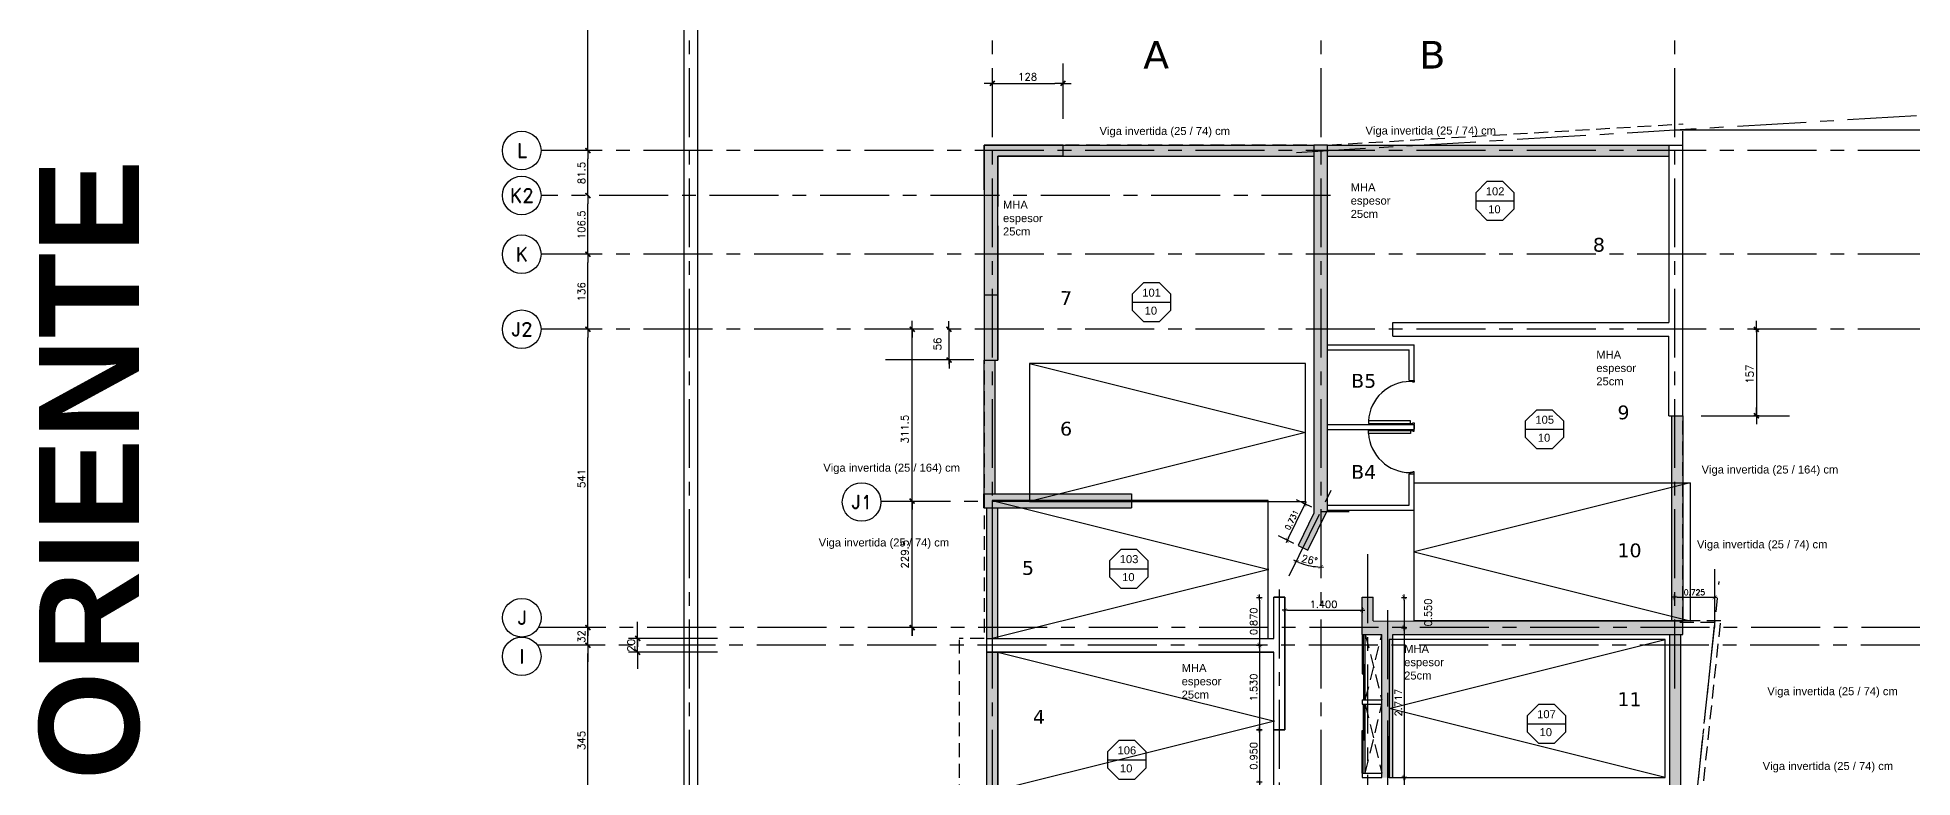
# Model space of a CAD drawing. Header units: millimetres. Extents: x 0 to 223, y -18 to 76.
# Drawn here: x 60.91 to 94.88, y 26.18 to 39.6 of the extents above; entities that cross this region are included whole.
import ezdxf
from ezdxf.enums import TextEntityAlignment as Align

# ---------------------------------------------------------------- set-up
doc = ezdxf.new("R2010")
doc.units = ezdxf.units.MM
for name, pattern in [('ACAD_ISO04W100', [30, 24, -3, 0, -3]), ('CENTER', [2, 1.25, -0.25, 0.25, -0.25]), ('HIDDEN', [0.375, 0.25, -0.125])]:
    doc.linetypes.add(name, pattern=pattern)
for name, color, linetype in [('01', 1, 'Continuous'), ('04', 4, 'Continuous'), ('06', 6, 'Continuous'), ('Capa1', 8, 'Continuous'), ('COTAS', 1, 'Continuous'), ('COTAS1', 2, 'Continuous'), ('Cotas2', 1, 'Continuous'), ('EJES', 1, 'CENTER'), ('GRIS', 9, 'Continuous'), ('LOSAS', 7, 'Continuous'), ('Muebles', 2, 'Continuous'), ('MUROS_EST', 5, 'Continuous'), ('PUERTAS', 1, 'Continuous'), ('Textos', 2, 'Continuous'), ('VIGAS_1', 2, 'Continuous')]:
    doc.layers.add(name, color=color, linetype=linetype)
doc.styles.add('INTERARQ', font='ROMANS.SHX')
doc.styles.add('ROMAND', font='romand', dxfattribs={"height": 31.5})
doc.styles.add('ROMANS', font='romans.shx', dxfattribs={"height": 16.875})
doc.styles.get("Standard").update_dxf_attribs({"font": 'arial.ttf'})
doc.dimstyles.new('ESCALA_1-50', dxfattribs={"dimtxt": 0.13, "dimasz": 0.05, "dimexe": 0.18, "dimexo": 0.0625, "dimgap": 0.04, "dimtad": 1, "dimdec": 3, "dimzin": 0, "dimdsep": 46, "dimtxsty": 'INTERARQ', "dimblk": 'DIMTICK', "dimcen": 0.09, "dimse1": 1, "dimse2": 1, "dimclrd": 1, "dimclre": 1, "dimclrt": 2, "dimadec": 0, "dimazin": 0, "dimtfac": 4.5, "dimtdec": 3, "dimtofl": 0, "dimtmove": 2, "dimatfit": 3, "dimldrblk": 'DIMTICK', "dimfxl": 1, "dimtolj": 1, "dimtzin": 0, "dimarcsym": 0})
pattern_1 = [(0, (0, 0), (0, 6.985), [5.08, -1.905]), (90, (0, 0), (-6.985, 4e-16), [5.08, -1.905])]

# ---------------------------------------------------------------- blocks, each defined once
blk = doc.blocks.new('EJE-1')
at = {"color": 3, "linetype": 'Continuous'}
blk.add_circle((0, 0), 35, dxfattribs=at)
at = {"color": 5, "linetype": 'Continuous', "style": 'ROMAND'}
blk.add_attdef('0', text='', height=25, dxfattribs=at).set_placement((0.2, 0), align=Align.MIDDLE)
blk = doc.blocks.new('TICK1')
at = {"color": 2}
for points in [[(0, 0), (-1, 0)], [(0, 0), (1, 0)]]:
    blk.add_lwpolyline(points, dxfattribs=at)
at = {"color": 2, "const_width": 0.2}
blk.add_lwpolyline([(-0.3, -0.3), (0.3, 0.3)], dxfattribs=at)
blk = doc.blocks.new('DIMTICK')
at = {"color": 1}
for p, q in [((-1, 0), (1, 0)), ((0, 1), (0, -1))]:
    blk.add_line(p, q, dxfattribs=at)
at = {"color": 3, "const_width": 0.141}
blk.add_lwpolyline([(0.71, 0.71), (-0.71, -0.71)], dxfattribs=at)
blk = doc.blocks.new('*D121')
at = {"layer": 'COTAS', "color": 1, "lineweight": -2, "transparency": 16777216}
blk.add_line((83.044, 29.397), (83.044, 28.627), dxfattribs=at)
at = {"layer": 'Defpoints', "color": 0, "transparency": 16777216}
for p in [(83.405, 29.447), (83.044, 28.577), (83.405, 28.577)]:
    blk.add_point(p, dxfattribs=at)
at = {"layer": 'COTAS', "color": 1, "lineweight": -2, "transparency": 16777216, "xscale": 0.05, "yscale": 0.05, "zscale": 0.05}
for p, rotation in [((83.044, 29.447), 90), ((83.044, 28.577), 270)]:
    blk.add_blockref('DIMTICK', p, dxfattribs=dict(at, rotation=rotation))
at = {"layer": 'COTAS', "color": 2, "transparency": 16777216, "insert": (82.939, 29.012), "char_height": 0.13, "attachment_point": 5, "rotation": 90, "style": 'INTERARQ'}
blk.add_mtext('\\A1;0.870', dxfattribs=at)
blk = doc.blocks.new('*D122')
at = {"layer": 'COTAS', "color": 1, "lineweight": -2, "transparency": 16777216}
blk.add_line((83.044, 28.527), (83.044, 27.097), dxfattribs=at)
at = {"layer": 'Defpoints', "color": 0, "transparency": 16777216}
for p in [(83.405, 28.577), (83.044, 27.047), (83.405, 27.047)]:
    blk.add_point(p, dxfattribs=at)
at = {"layer": 'COTAS', "color": 1, "lineweight": -2, "transparency": 16777216, "xscale": 0.05, "yscale": 0.05, "zscale": 0.05}
for p, rotation in [((83.044, 28.577), 90), ((83.044, 27.047), 270)]:
    blk.add_blockref('DIMTICK', p, dxfattribs=dict(at, rotation=rotation))
at = {"layer": 'COTAS', "color": 2, "transparency": 16777216, "insert": (82.939, 27.812), "char_height": 0.13, "attachment_point": 5, "rotation": 90, "style": 'INTERARQ'}
blk.add_mtext('\\A1;1.530', dxfattribs=at)
blk = doc.blocks.new('*D123')
at = {"layer": 'COTAS', "color": 1, "lineweight": -2, "transparency": 16777216}
blk.add_line((83.044, 26.997), (83.044, 26.147), dxfattribs=at)
at = {"layer": 'Defpoints', "color": 0, "transparency": 16777216}
for p in [(83.405, 27.047), (83.044, 26.097), (83.305, 26.097)]:
    blk.add_point(p, dxfattribs=at)
at = {"layer": 'COTAS', "color": 1, "lineweight": -2, "transparency": 16777216, "xscale": 0.05, "yscale": 0.05, "zscale": 0.05}
for p, rotation in [((83.044, 27.047), 90), ((83.044, 26.097), 270)]:
    blk.add_blockref('DIMTICK', p, dxfattribs=dict(at, rotation=rotation))
at = {"layer": 'COTAS', "color": 2, "transparency": 16777216, "insert": (82.939, 26.572), "char_height": 0.13, "attachment_point": 5, "rotation": 90, "style": 'INTERARQ'}
blk.add_mtext('\\A1;0.950', dxfattribs=at)
blk = doc.blocks.new('*D99')
at = {"layer": 'COTAS', "color": 1, "lineweight": -2, "transparency": 16777216}
blk.add_line((85.666, 29.397), (85.666, 28.947), dxfattribs=at)
at = {"layer": 'Defpoints', "color": 0, "transparency": 16777216}
for p in [(84.905, 29.447), (84.905, 28.897), (85.666, 28.897)]:
    blk.add_point(p, dxfattribs=at)
at = {"layer": 'COTAS', "color": 1, "lineweight": -2, "transparency": 16777216, "xscale": 0.05, "yscale": 0.05, "zscale": 0.05}
for p, rotation in [((85.666, 29.447), 90), ((85.666, 28.897), 270)]:
    blk.add_blockref('DIMTICK', p, dxfattribs=dict(at, rotation=rotation))
at = {"layer": 'COTAS', "color": 2, "transparency": 16777216, "insert": (86.101, 29.172), "char_height": 0.13, "attachment_point": 5, "rotation": 90, "style": 'INTERARQ'}
blk.add_mtext('\\A1;0.550', dxfattribs=at)
blk = doc.blocks.new('*D100')
at = {"layer": 'COTAS', "color": 1, "lineweight": -2, "transparency": 16777216}
blk.add_line((85.666, 28.847), (85.666, 26.23), dxfattribs=at)
at = {"layer": 'Defpoints', "color": 0, "transparency": 16777216}
for p in [(84.905, 28.897), (85.363, 26.18), (85.666, 26.18)]:
    blk.add_point(p, dxfattribs=at)
at = {"layer": 'COTAS', "color": 1, "lineweight": -2, "transparency": 16777216, "xscale": 0.05, "yscale": 0.05, "zscale": 0.05}
for p, rotation in [((85.666, 28.897), 90), ((85.666, 26.18), 270)]:
    blk.add_blockref('DIMTICK', p, dxfattribs=dict(at, rotation=rotation))
at = {"layer": 'COTAS', "color": 2, "transparency": 16777216, "insert": (85.561, 27.539), "char_height": 0.13, "attachment_point": 5, "rotation": 90, "style": 'INTERARQ'}
blk.add_mtext('\\A1;2.717', dxfattribs=at)
blk = doc.blocks.new('*D101')
at = {"layer": 'COTAS1', "color": 1, "lineweight": -2, "transparency": 16777216}
blk.add_line((85.666, 26.13), (85.666, 25.177), dxfattribs=at)
at = {"layer": 'Defpoints', "color": 0, "transparency": 16777216}
for p in [(85.363, 26.18), (85.363, 25.127), (85.666, 25.127)]:
    blk.add_point(p, dxfattribs=at)
at = {"layer": 'COTAS1', "color": 1, "lineweight": -2, "transparency": 16777216, "xscale": 0.05, "yscale": 0.05, "zscale": 0.05}
for p, rotation in [((85.666, 26.18), 90), ((85.666, 25.127), 270)]:
    blk.add_blockref('DIMTICK', p, dxfattribs=dict(at, rotation=rotation))
at = {"layer": 'COTAS1', "color": 2, "transparency": 16777216, "insert": (85.561, 25.654), "char_height": 0.13, "attachment_point": 5, "rotation": 90, "style": 'INTERARQ'}
blk.add_mtext('\\A1;1.053', dxfattribs=at)
blk = doc.blocks.new('*D104')
at = {"layer": 'COTAS', "color": 1, "lineweight": -2, "transparency": 16777216}
blk.add_line((90.613, 29.448), (91.238, 29.448), dxfattribs=at)
at = {"layer": 'Defpoints', "color": 0, "transparency": 16777216}
for p in [(91.288, 29.448), (90.563, 28.897), (91.288, 28.897)]:
    blk.add_point(p, dxfattribs=at)
at = {"layer": 'COTAS', "color": 1, "lineweight": -2, "transparency": 16777216, "xscale": 0.05, "yscale": 0.05, "zscale": 0.05, "rotation": 180}
blk.add_blockref('DIMTICK', (90.563, 29.448), dxfattribs=at)
at = {"layer": 'COTAS', "color": 1, "lineweight": -2, "transparency": 16777216, "xscale": 0.05, "yscale": 0.05, "zscale": 0.05}
blk.add_blockref('DIMTICK', (91.288, 29.448), dxfattribs=at)
at = {"layer": 'COTAS', "color": 2, "transparency": 16777216, "insert": (90.925, 29.538), "char_height": 0.1, "attachment_point": 5, "style": 'INTERARQ'}
blk.add_mtext('\\A1;0.725', dxfattribs=at)
blk = doc.blocks.new('*D105')
at = {"layer": 'Cotas2', "color": 1, "lineweight": -2, "transparency": 16777216}
blk.add_line((83.572, 30.528), (83.85, 31.095), dxfattribs=at)
at = {"layer": 'Defpoints', "color": 0, "transparency": 16777216}
for p in [(83.872, 31.139), (84.155, 31.001), (83.833, 30.344)]:
    blk.add_point(p, dxfattribs=at)
at = {"layer": 'Cotas2', "color": 1, "lineweight": -2, "transparency": 16777216, "xscale": 0.05, "yscale": 0.05, "zscale": 0.05}
for p, rotation in [((83.872, 31.139), 63.88523113575164), ((83.55, 30.483), 243.8852311357516)]:
    blk.add_blockref('DIMTICK', p, dxfattribs=dict(at, rotation=rotation))
at = {"layer": 'Cotas2', "color": 2, "transparency": 16777216, "insert": (83.63, 30.851), "char_height": 0.1, "attachment_point": 5, "rotation": 63.8852, "style": 'INTERARQ'}
blk.add_mtext('\\A1;0.731', dxfattribs=at)
blk = doc.blocks.new('*D106')
at = {"layer": 'COTAS', "color": 1, "lineweight": -2, "transparency": 16777216}
blk.add_arc((84.155, 31.001), 1.002, 246.744, 267.1412, dxfattribs=at)
at = {"layer": 'Defpoints', "color": 0, "transparency": 16777216}
for p in [(84.155, 61.043), (84.345, 31.388), (83.855, 30.044), (83.583, 29.835), (84.155, 5.547)]:
    blk.add_point(p, dxfattribs=at)
at = {"layer": 'COTAS', "color": 1, "lineweight": -2, "transparency": 16777216, "xscale": 0.05, "yscale": 0.05, "zscale": 0.05}
for p, rotation in [((83.714, 30.101), 155.3146385307757), ((84.155, 29.998), 358.5705926049848)]:
    blk.add_blockref('DIMTICK', p, dxfattribs=dict(at, rotation=rotation))
at = {"layer": 'COTAS', "color": 2, "transparency": 16777216, "insert": (83.952, 30.127), "char_height": 0.13, "attachment_point": 5, "rotation": 346.9426, "style": 'INTERARQ'}
blk.add_mtext('\\A1;26°', dxfattribs=at)
blk = doc.blocks.new('*D130')
at = {"layer": '01', "color": 1, "lineweight": -2, "transparency": 16777216}
blk.add_line((83.555, 29.216), (84.855, 29.216), dxfattribs=at)
at = {"layer": 'Defpoints', "color": 0, "transparency": 16777216}
for p in [(83.505, 29.447), (84.905, 29.45), (84.905, 29.216)]:
    blk.add_point(p, dxfattribs=at)
at = {"layer": '01', "color": 1, "lineweight": -2, "transparency": 16777216, "xscale": 0.05, "yscale": 0.05, "zscale": 0.05, "rotation": 180}
blk.add_blockref('DIMTICK', (83.505, 29.216), dxfattribs=at)
at = {"layer": '01', "color": 1, "lineweight": -2, "transparency": 16777216, "xscale": 0.05, "yscale": 0.05, "zscale": 0.05}
blk.add_blockref('DIMTICK', (84.905, 29.216), dxfattribs=at)
at = {"layer": '01', "color": 2, "transparency": 16777216, "insert": (84.205, 29.321), "char_height": 0.13, "attachment_point": 5, "style": 'INTERARQ'}
blk.add_mtext('\\A1;1.400', dxfattribs=at)

msp = doc.modelspace()

# ---------------------------------------------------------------- hatches: boundary and pattern name
at = {"layer": '01', "transparency": 33554687}
h = msp.add_hatch(dxfattribs=at)
h.set_pattern_fill('ANGLE', color=5)
h.set_pattern_definition(pattern_1)
h.paths.add_polyline_path([(79.4871, 37.6473), (78.0546, 37.6473), (78.0546, 33.7473), (78.3046, 33.7473), (78.3046, 37.4473), (79.4871, 37.4473)])
h.paths.add_polyline_path([(80.7258, 31.3225), (78.0531, 31.3225), (78.0531, 31.0725), (80.7258, 31.0725)])
at = {"layer": 'COTAS', "transparency": 33554687}
h = msp.add_hatch(color=5, dxfattribs=at)
h.dxf.hatch_style = 1
h.paths.add_polyline_path([(78.2046, 36.7327), (78.0546, 36.7327), (78.0546, 36.1822), (78.0546, 35.6673), (78.2046, 35.6673)])
h.paths.add_polyline_path([(78.2046, 31.3225), (78.0531, 31.3225), (78.0531, 31.1917), (78.2046, 31.1917)])
h.paths.add_polyline_path([(78.2046, 31.0725), (78.0531, 31.0725), (78.0531, 31.1917), (78.2046, 31.1917)])
h.paths.add_polyline_path([(84.2661, 31.0006), (84.1547, 31.0006), (84.1547, 30.7734)])
h.paths.add_polyline_path([(84.2797, 31.2556), (84.1547, 31.0006), (84.2661, 31.0006), (84.2797, 31.0284)])
h.paths.add_polyline_path([(83.5046, 23.3773), (83.4046, 23.3773), (83.4046, 22.1173), (83.5046, 22.1173)])
h.paths.add_polyline_path([(83.4046, 22.1173), (83.3046, 22.1173), (83.3046, 21.4273), (83.4046, 21.4273)])
h.paths.add_polyline_path([(83.5046, 22.1173), (83.4046, 22.1173), (83.4046, 21.4273), (83.5046, 21.4273)])
at = {"layer": 'LOSAS', "transparency": 33554687}
h = msp.add_hatch(dxfattribs=at)
h.set_pattern_fill('ANGLE', color=5)
h.set_pattern_definition(pattern_1)
h.paths.add_polyline_path([(84.1547, 36.7327), (84.0297, 36.7327), (84.0297, 35.6673), (84.1547, 35.6673)])
h.paths.add_polyline_path([(84.2797, 36.7327), (84.1547, 36.7327), (84.1547, 35.6673), (84.2797, 35.6673)])
at = {"layer": 'MUROS_EST', "transparency": 33554687}
h = msp.add_hatch(dxfattribs=at)
h.set_pattern_fill('ANGLE', color=256)
h.set_pattern_definition(pattern_1)
h.paths.add_polyline_path([(84.2797, 36.7327), (84.1547, 36.7327), (84.1547, 35.6673), (84.2797, 35.6673)])
h.paths.add_polyline_path([(84.1547, 36.7327), (84.0297, 36.7327), (84.0297, 35.6673), (84.1547, 35.6673)])
h.paths.add_polyline_path([(78.2046, 37.5473), (78.0546, 37.5473), (78.0546, 36.8327), (78.0546, 36.7327), (78.2046, 36.7327)])
h.paths.add_polyline_path([(79.4871, 37.6473), (78.2046, 37.6473), (78.2046, 37.5473), (79.4871, 37.5473)])
h.paths.add_polyline_path([(78.2046, 37.6473), (78.0546, 37.6473), (78.0546, 37.5473), (78.2046, 37.5473)])
h.paths.add_polyline_path([(83.4046, 28.5773), (78.2046, 28.5773), (78.2046, 28.4523), (83.3046, 28.4523), (83.3046, 27.205), (83.3156, 27.2023), (83.3046, 27.1996), (83.3046, 27.0473), (83.4046, 27.0473)])
h.paths.add_polyline_path([(83.5046, 28.5773), (83.4046, 28.5773), (83.4046, 27.0473), (83.5046, 27.0473)])
h.paths.add_polyline_path([(83.5046, 29.4473), (83.4046, 29.4473), (83.4046, 28.8973), (83.5046, 28.8973)])
h.paths.add_polyline_path([(83.4046, 29.4473), (83.3046, 29.4473), (83.3046, 28.8973), (83.4046, 28.8973)])
h.paths.add_polyline_path([(83.5046, 28.8973), (83.4046, 28.8973), (83.4046, 28.5773), (83.5046, 28.5773)])
h.paths.add_polyline_path([(83.4046, 28.8973), (83.3046, 28.8973), (83.3046, 28.7023), (78.2046, 28.7023), (78.2046, 28.5773), (83.4046, 28.5773)])
h.paths.add_polyline_path([(83.5046, 26.0973), (83.4046, 26.0973), (83.4046, 25.1273), (83.5046, 25.1273)])
h.paths.add_polyline_path([(83.4046, 26.0973), (83.3046, 26.0973), (83.3046, 25.9523), (83.3046, 25.1273), (83.4046, 25.1273)])
h.paths.add_polyline_path([(83.4046, 25.1273), (83.3046, 25.1273), (83.3046, 24.73), (83.3156, 24.7273), (83.3046, 24.7246), (83.3046, 23.4773), (78.2046, 23.4773), (78.2046, 23.3773), (83.4046, 23.3773)])
h.paths.add_polyline_path([(83.5046, 25.1273), (83.4046, 25.1273), (83.4046, 23.3773), (83.5046, 23.3773)])
h.paths.add_polyline_path([(83.4046, 23.3773), (78.2046, 23.3773), (78.2046, 23.2773), (83.3046, 23.2773), (83.3046, 22.1173), (83.4046, 22.1173)])
h = msp.add_hatch(dxfattribs=at)
h.set_pattern_fill('ANGLE', color=256)
h.set_pattern_definition(pattern_1)
h.paths.add_polyline_path([(84.1547, 36.7327), (84.0297, 36.7327), (84.0297, 35.6673), (84.1547, 35.6673)])
h.paths.add_polyline_path([(84.2797, 36.7327), (84.1547, 36.7327), (84.1547, 35.6673), (84.2797, 35.6673)])
h.paths.add_polyline_path([(78.2046, 37.6473), (78.0546, 37.6473), (78.0546, 37.5473), (78.2046, 37.5473)])
h.paths.add_polyline_path([(79.4871, 37.6473), (78.2046, 37.6473), (78.2046, 37.5473), (79.4871, 37.5473)])
h.paths.add_polyline_path([(78.2046, 37.5473), (78.0546, 37.5473), (78.0546, 36.8327), (78.0546, 36.7327), (78.2046, 36.7327)])
h.paths.add_polyline_path([(90.7128, 34.3071), (90.5628, 34.3071), (90.5628, 32.7373), (90.7128, 32.7373)])
h = msp.add_hatch(dxfattribs=at)
h.set_pattern_fill('ANGLE', color=5)
h.set_pattern_definition(pattern_1)
h.paths.add_polyline_path([(79.4871, 37.6473), (78.0546, 37.6473), (78.0546, 33.7473), (78.3046, 33.7473), (78.3046, 37.4473), (79.4871, 37.4473)])
h = msp.add_hatch(dxfattribs=at)
h.set_pattern_fill('ANGLE', color=5)
h.set_pattern_definition(pattern_1)
h.paths.add_polyline_path([(78.3046, 37.4473), (79.4871, 37.4473), (79.4871, 37.6473), (78.0546, 37.6473), (78.0546, 33.7473), (78.3046, 33.7473)])
h = msp.add_hatch(dxfattribs=at)
h.set_pattern_fill('ANGLE', color=5)
h.set_pattern_definition(pattern_1)
h.paths.add_polyline_path([(79.4871, 37.6473), (78.0546, 37.6473), (78.0546, 33.7473), (78.3046, 33.7473), (78.3046, 37.4473), (79.4871, 37.4473)])
h = msp.add_hatch(color=5, dxfattribs=at)
h.dxf.hatch_style = 1
h.paths.add_polyline_path([(79.4871, 37.6473), (78.0546, 37.6473), (78.0546, 33.7473), (78.3046, 33.7473), (78.3046, 37.4473), (79.4871, 37.4473)])
h = msp.add_hatch(dxfattribs=at)
h.set_pattern_fill('ANGLE', color=5)
h.set_pattern_definition(pattern_1)
h.paths.add_polyline_path([(90.7128, 37.6473), (90.4628, 37.6473), (90.4628, 34.4321), (85.4628, 34.4321), (85.4628, 34.1821), (90.4628, 34.1821), (90.4628, 32.7373), (90.7128, 32.7373)])
h = msp.add_hatch(color=5, dxfattribs=at)
h.dxf.hatch_style = 1
h.paths.add_polyline_path([(84.2547, 15.7529), (84.1547, 15.9649), (84.1547, 14.9889), (84.2547, 14.9889)])
h.paths.add_polyline_path([(84.2547, 15.9873), (84.2452, 16.0076), (84.1547, 15.9649), (84.2547, 15.7529)])
h.paths.add_polyline_path([(84.1547, 15.9649), (84.0442, 15.9649), (84.0547, 15.9425), (84.0547, 14.9889), (84.1547, 14.9889)])
h.paths.add_polyline_path([(78.3046, 36.5327), (78.3046, 36.7327), (78.2046, 36.7327), (78.2046, 35.6673), (78.3046, 35.6673), (78.3046, 36.1822)])
h.paths.add_polyline_path([(84.3372, 14.9939), (84.6233, 14.9939), (84.6233, 15.1964), (84.3372, 15.1964)], flags=9)
h = msp.add_hatch(dxfattribs=at)
h.set_pattern_fill('ANGLE', color=256)
h.set_pattern_definition(pattern_1)
h.paths.add_polyline_path([(145.72, 24.6805), (145.52, 24.6805), (145.52, 23.8897), (145.72, 23.8897)])
h.paths.add_polyline_path([(139.1114, 22.6812), (139.021, 22.6385), (139.1014, 22.4681), (139.2119, 22.4681)])
h.paths.add_polyline_path([(139.2119, 22.7024), (139.2018, 22.7238), (139.1114, 22.6812), (139.2119, 22.4681)])
h.paths.add_polyline_path([(139.2119, 22.7024), (139.2119, 22.4681), (139.3119, 22.2561), (139.3119, 22.4905)])
h.paths.add_polyline_path([(90.7128, 34.3071), (90.5628, 34.3071), (90.5628, 32.7373), (90.7128, 32.7373)])
h = msp.add_hatch(dxfattribs=at)
h.set_pattern_fill('ANGLE', color=256)
h.set_pattern_definition(pattern_1)
h.paths.add_polyline_path([(83.5046, 25.1273), (83.4046, 25.1273), (83.4046, 23.3773), (83.5046, 23.3773)])
h.paths.add_polyline_path([(83.5046, 26.0973), (83.4046, 26.0973), (83.4046, 25.1273), (83.5046, 25.1273)])
h.paths.add_polyline_path([(83.4046, 26.0973), (83.3046, 26.0973), (83.3046, 25.1273), (83.4046, 25.1273)])
h.paths.add_polyline_path([(83.4046, 23.3773), (78.2046, 23.3773), (78.2046, 23.2773), (83.3046, 23.2773), (83.3046, 22.1173), (83.4046, 22.1173)])
h.paths.add_polyline_path([(83.4046, 25.1273), (83.3046, 25.1273), (83.3046, 24.73), (83.3156, 24.7273), (83.3046, 24.7246), (83.3046, 23.4773), (78.3046, 23.4773), (78.2046, 23.4773), (78.2046, 23.3773), (83.4046, 23.3773)])
h.paths.add_polyline_path([(78.2046, 23.3773), (78.1046, 23.3773), (78.1046, 23.2773), (78.2046, 23.2773)])
h.paths.add_polyline_path([(78.2046, 23.4773), (78.1046, 23.4773), (78.1046, 23.3773), (78.2046, 23.3773)])
h.paths.add_polyline_path([(83.4046, 28.5773), (78.2046, 28.5773), (78.2046, 28.4523), (83.3046, 28.4523), (83.3046, 27.205), (83.3156, 27.2023), (83.3046, 27.1996), (83.3046, 27.0473), (83.4046, 27.0473)])
h.paths.add_polyline_path([(83.4046, 28.8973), (83.3046, 28.8973), (83.3046, 28.7023), (78.2046, 28.7023), (78.2046, 28.5773), (83.4046, 28.5773)])
h.paths.add_polyline_path([(83.5046, 28.8973), (83.4046, 28.8973), (83.4046, 28.5773), (83.5046, 28.5773)])
h.paths.add_polyline_path([(83.4046, 29.4473), (83.3046, 29.4473), (83.3046, 28.8973), (83.4046, 28.8973)])
h.paths.add_polyline_path([(83.5046, 29.4473), (83.4046, 29.4473), (83.4046, 28.8973), (83.5046, 28.8973)])
h.paths.add_polyline_path([(83.5046, 28.5773), (83.4046, 28.5773), (83.4046, 27.0473), (83.5046, 27.0473)])
h.paths.add_polyline_path([(78.2046, 28.7023), (78.1046, 28.7023), (78.1046, 28.5773), (78.2046, 28.5773)])
h.paths.add_polyline_path([(78.2046, 28.5773), (78.1046, 28.5773), (78.1046, 28.4523), (78.2046, 28.4523)])
h = msp.add_hatch(dxfattribs=at)
h.set_pattern_fill('ANGLE', color=5)
h.set_pattern_definition(pattern_1)
h.paths.add_polyline_path([(83.5046, 29.4473), (83.3046, 29.4473), (83.3046, 28.7023), (78.1046, 28.7023), (78.1046, 28.4523), (83.3046, 28.4523), (83.3046, 27.0473), (83.5046, 27.0473)])
at = {"layer": 'PUERTAS', "transparency": 33554687}
h = msp.add_hatch(dxfattribs=at)
h.set_pattern_fill('ANGLE', color=256)
h.set_pattern_definition(pattern_1)
h.paths.add_polyline_path([(78.3046, 36.1822), (78.3046, 36.5327), (78.3046, 36.8327), (78.3046, 37.4473), (79.4871, 37.4473), (79.4871, 37.6473), (78.0546, 37.6473), (78.0546, 36.8327), (78.0546, 36.1822), (78.0546, 33.7473), (78.3046, 33.7473)])
edge = h.paths.add_edge_path()
edge.add_line((140.52, 32.6835), (140.52, 35.2755))
edge.add_line((140.52, 32.6835), (140.32, 32.6835))
edge.add_line((140.32, 32.6835), (140.32, 35.2755))
edge.add_line((140.52, 32.7505), (140.52, 34.6436))
edge.add_line((139.9619, 35.2755), (140.32, 35.2755))
edge.add_line((140.1619, 35.5255), (140.1619, 36.549))
edge.add_line((140.52, 35.2755), (145.77, 35.2755))
edge.add_line((140.1619, 35.5255), (145.52, 35.5255))
edge.add_line((139.9619, 35.2755), (139.9619, 36.549))
edge.add_line((139.9619, 36.549), (140.1619, 36.549))
edge.add_line((145.77, 35.2755), (145.77, 36.5905))
edge.add_line((145.52, 35.5255), (145.52, 36.5905))
at = {"layer": 'VIGAS_1', "transparency": 33554687}
h = msp.add_hatch(dxfattribs=at)
h.set_pattern_fill('ANGLE', color=5)
h.set_pattern_definition(pattern_1)
h.paths.add_polyline_path([(83.5046, 25.1273), (83.4046, 25.1273), (83.4046, 23.3773), (83.5046, 23.3773)])
h.paths.add_polyline_path([(83.5046, 26.0973), (83.4046, 26.0973), (83.4046, 25.1273), (83.5046, 25.1273)])
h.paths.add_polyline_path([(83.4046, 26.0973), (83.3046, 26.0973), (83.3046, 25.9523), (83.3046, 25.1273), (83.4046, 25.1273)])
h.paths.add_polyline_path([(83.4046, 25.1273), (83.3046, 25.1273), (83.3046, 24.73), (83.3156, 24.7273), (83.3046, 24.7246), (83.3046, 23.4773), (78.3046, 23.4773), (78.2046, 23.4773), (78.2046, 23.3773), (83.4046, 23.3773)])
h.paths.add_polyline_path([(83.4046, 23.3773), (78.2046, 23.3773), (78.2046, 23.2773), (83.3046, 23.2773), (83.3046, 22.1173), (83.4046, 22.1173)])
h.paths.add_polyline_path([(78.2046, 23.4773), (78.1046, 23.4773), (78.1046, 23.3773), (78.2046, 23.3773)])
h.paths.add_polyline_path([(78.2046, 23.3773), (78.1046, 23.3773), (78.1046, 23.2773), (78.2046, 23.2773)])
h.paths.add_polyline_path([(83.4046, 28.5773), (78.2046, 28.5773), (78.2046, 28.4523), (83.3046, 28.4523), (83.3046, 27.205), (83.3156, 27.2023), (83.3046, 27.1996), (83.3046, 27.0473), (83.4046, 27.0473)])
h.paths.add_polyline_path([(83.4046, 28.8973), (83.3046, 28.8973), (83.3046, 28.7023), (78.2046, 28.7023), (78.2046, 28.5773), (83.4046, 28.5773)])
h.paths.add_polyline_path([(83.4046, 29.4473), (83.3046, 29.4473), (83.3046, 28.8973), (83.4046, 28.8973)])
h.paths.add_polyline_path([(83.5046, 29.4473), (83.4046, 29.4473), (83.4046, 28.8973), (83.5046, 28.8973)])
h.paths.add_polyline_path([(83.5046, 28.8973), (83.4046, 28.8973), (83.4046, 28.5773), (83.5046, 28.5773)])
h.paths.add_polyline_path([(83.5046, 28.5773), (83.4046, 28.5773), (83.4046, 27.0473), (83.5046, 27.0473)])
h.paths.add_polyline_path([(78.2046, 28.7023), (78.1046, 28.7023), (78.1046, 28.5773), (78.2046, 28.5773)])
h.paths.add_polyline_path([(78.2046, 28.5773), (78.1046, 28.5773), (78.1046, 28.4523), (78.2046, 28.4523)])
h.paths.add_polyline_path([(78.2046, 37.6473), (78.0546, 37.6473), (78.0546, 37.5473), (78.2046, 37.5473)])
h.paths.add_polyline_path([(79.4871, 37.6473), (78.2046, 37.6473), (78.2046, 37.5473), (79.4871, 37.5473)])
h.paths.add_polyline_path([(78.2046, 37.5473), (78.0546, 37.5473), (78.0546, 36.8327), (78.0546, 36.7327), (78.2046, 36.7327)])
h.paths.add_polyline_path([(84.2797, 36.7327), (84.1547, 36.7327), (84.1547, 35.6673), (84.2797, 35.6673)])
h.paths.add_polyline_path([(84.1547, 36.7327), (84.0297, 36.7327), (84.0297, 35.6673), (84.1547, 35.6673)])
h.paths.add_polyline_path([(90.7128, 34.3071), (90.5628, 34.3071), (90.5628, 32.7373), (90.7128, 32.7373)])
h = msp.add_hatch(color=256, dxfattribs=at)
h.dxf.hatch_style = 1
h.paths.add_polyline_path([(84.0297, 37.6473), (81.5372, 37.6473), (81.5372, 37.4473), (84.0297, 37.4473)])
h.paths.add_polyline_path([(81.5372, 37.6473), (79.4871, 37.6473), (79.4871, 37.4473), (81.5372, 37.4473)])
h.paths.add_polyline_path([(86.5396, 37.6473), (84.2797, 37.6473), (84.2797, 37.4473), (86.5396, 37.4473)])
h.paths.add_polyline_path([(90.4628, 37.6473), (86.5396, 37.6473), (86.5396, 37.4473), (90.4628, 37.4473)])
h.paths.add_polyline_path([(78.2546, 33.7473), (78.0546, 33.7473), (78.0546, 31.3225), (78.2546, 31.3225)])
h.paths.add_polyline_path([(78.3046, 31.0725), (78.1046, 31.0725), (78.1046, 28.7023), (78.3046, 28.7023)])
h.paths.add_polyline_path([(78.3046, 28.4523), (78.1046, 28.4523), (78.1046, 23.4773), (78.3046, 23.4773)])
h.paths.add_polyline_path([(90.7128, 32.7373), (90.5128, 32.7373), (90.5128, 29.0166), (90.7128, 29.0164)])
h.paths.add_polyline_path([(78.3046, 23.2773), (78.1046, 23.2773), (78.1046, 19.2739), (78.3046, 19.2739)])
h.paths.add_polyline_path([(78.3046, 19.2739), (78.1046, 19.2739), (78.1046, 18.2773), (78.3046, 18.2773)])
h.paths.add_polyline_path([(78.3046, 15.3773), (78.1046, 15.3773), (78.1046, 12.9773), (78.3046, 12.9773)])
h = msp.add_hatch(color=5, dxfattribs=at)
h.dxf.hatch_style = 1
h.paths.add_polyline_path([(90.6628, 18.7273), (90.3628, 18.7273), (90.3628, 19.2739), (90.1628, 19.2739), (90.1628, 18.7273), (84.9046, 18.7273), (84.9046, 17.8273), (85.1046, 17.8273), (85.1046, 18.5273), (90.4628, 18.5273), (90.4628, 17.3865), (90.6628, 17.3865)])
h.paths.add_polyline_path([(84.2797, 37.6473), (84.0297, 37.6473), (84.0297, 30.9728), (83.7432, 30.3884), (83.9228, 30.3003), (84.2797, 31.0284)])
h = msp.add_hatch(color=5, dxfattribs=at)
h.dxf.hatch_style = 1
h.paths.add_polyline_path([(80.7258, 31.3225), (78.0531, 31.3225), (78.0531, 31.0725), (80.7258, 31.0725)])
h.paths.add_polyline_path([(90.7128, 29.0164), (85.1046, 29.0223), (85.1046, 29.4503), (84.9046, 29.4503), (84.9046, 28.7723), (85.2628, 28.7723), (85.2628, 26.1803), (85.4628, 26.1803), (85.4628, 28.7723), (90.7128, 28.7723)])
h.paths.add_polyline_path([(84.1446, 16.2207), (83.9637, 16.1354), (84.0547, 15.9425), (84.0547, 13.7227), (84.0562, 11.5447), (84.2547, 11.5648), (84.2547, 13.7227), (84.2547, 15.9873)])
h = msp.add_hatch(color=256, dxfattribs=at)
h.dxf.hatch_style = 1
h.paths.add_polyline_path([(90.679, 28.7723), (90.479, 28.7723), (90.479, 23.5073), (90.679, 23.5005)])

# ---------------------------------------------------------------- linework, layer by layer
at = {"color": 9}
for centre, start, end in [((85.7797, 32.5974), 90, 176.19114), ((85.7797, 32.4694), 183.80886, 270)]:
    msp.add_arc(centre, 0.762, start, end, dxfattribs=at)
at = {"layer": '01', "linetype": 'HIDDEN'}
msp.add_line((90.6628, 28.9973), (91.3986, 28.9973), dxfattribs=at)
at = {"layer": '01'}
msp.add_line((85.3928, 26.1768), (85.3928, 26.9327), dxfattribs=at)
at = {"layer": '04'}
msp.add_line((85.8497, 32.4884), (85.8497, 32.5784), dxfattribs=at)
at = {"layer": '06'}
for p, q in [((84.2797, 34.0223), (85.8497, 34.0223)), ((85.8497, 33.3784), (85.8497, 34.0223)), ((84.2797, 33.9323), (85.7597, 33.9323)), ((85.7597, 33.3784), (85.7597, 33.9323)), ((85.7597, 33.3784), (85.8497, 33.3784)), ((84.2797, 32.5784), (85.8497, 32.5784)), ((84.2797, 32.4884), (85.8497, 32.4884)), ((85.8497, 32.5684), (85.8497, 32.4984)), ((85.7597, 31.6884), (85.8497, 31.6884)), ((85.7597, 31.1184), (85.7597, 31.6884)), ((85.8497, 31.0284), (85.8497, 31.6884)), ((84.2797, 31.1184), (85.7597, 31.1184)), ((84.2797, 31.0284), (85.8497, 31.0284))]:
    msp.add_line(p, q, dxfattribs=at)
msp.add_lwpolyline([(83.3046, 27.0473), (83.5046, 27.0473)], dxfattribs=at)
at = {"layer": 'Capa1'}
for p, q in [((72.6146, 58.4427), (72.6146, 7.6628)), ((72.8646, 58.1927), (72.8646, 7.6628)), ((72.8646, 58.1927), (72.8646, 7.6628))]:
    msp.add_line(p, q, dxfattribs=at)
at = {"layer": 'COTAS', "color": 2}
for p, q in [((70.8787, 37.6973), (70.8787, 42.2027)), ((78.3546, 38.7657), (79.3351, 38.7657)), ((70.8787, 36.8827), (70.8787, 37.3973)), ((70.8787, 35.8173), (70.8787, 36.5827)), ((70.8787, 34.4571), (70.8787, 35.5173)), ((76.7525, 28.7473), (76.7525, 34.4571)), ((70.8787, 29.0473), (70.8787, 34.1571)), ((77.4215, 33.6763), (77.4215, 34.1563)), ((70.8787, 29.0473), (70.8787, 29.1973)), ((70.8787, 28.5773), (70.8787, 28.8973)), ((71.7787, 28.8523), (71.7787, 29.0023)), ((71.7787, 28.4523), (71.7787, 28.7023)), ((70.8787, 28.4273), (70.8787, 28.2773)), ((70.8787, 25.2773), (70.8787, 28.4273)), ((71.7787, 28.3023), (71.7787, 28.1523))]:
    msp.add_line(p, q, dxfattribs=at)
at = {"layer": 'Cotas2'}
for p, q in [((79.4851, 39.1265), (79.4851, 38.1252)), ((90.5628, 37.9211), (101.1377, 37.9211)), ((76.27, 33.7586), (77.8706, 33.7586)), ((91.0501, 32.7373), (92.6507, 32.7373)), ((83.9906, 31.0811), (83.7135, 31.2169)), ((84.1547, 31.0006), (84.6727, 31.0006)), ((83.6689, 30.4248), (83.3918, 30.5606)), ((73.2287, 28.7023), (71.6153, 28.7023)), ((73.2287, 28.4523), (71.6153, 28.4523))]:
    msp.add_line(p, q, dxfattribs=at)
at = {"layer": 'EJES'}
for p, q in [((72.7146, 61.0427), (72.7146, 5.6668)), ((78.2046, 61.0427), (78.2046, 5.547)), ((84.1547, 61.0427), (84.1547, 5.8668)), ((90.5628, 61.0427), (90.5628, 27.678)), ((83.7186, 37.5137), (101.1377, 38.5505)), ((101.1377, 37.5473), (70.0287, 37.5473)), ((84.3329, 36.7327), (70.0287, 36.7327)), ((101.1377, 35.6673), (70.0287, 35.6673)), ((101.1377, 34.3071), (70.0287, 34.3071)), ((83.5831, 29.8346), (84.3445, 31.3878)), ((76.1949, 31.1917), (82.0908, 31.1917)), ((85.0046, 30.2268), (85.0046, 5.9093)), ((91.2875, 29.9583), (91.2875, 28.8973)), ((83.4046, 29.5903), (83.4046, 5.547)), ((90.5315, 21.7259), (91.3755, 29.7315)), ((85.3628, 29.216), (85.3628, 5.547)), ((101.2005, 28.8973), (69.981, 28.8973)), ((101.1876, 28.5773), (69.9659, 28.5773))]:
    msp.add_line(p, q, dxfattribs=at)
at = {"layer": 'GRIS', "linetype": 'HIDDEN'}
for p, q in [((84.2797, 37.6473), (90.7128, 38.0302)), ((90.7128, 37.6473), (90.7128, 38.0302)), ((84.2797, 37.6473), (78.0546, 37.6473)), ((78.0546, 36.8327), (78.0546, 37.6473)), ((78.0546, 36.1822), (78.0546, 28.7023)), ((90.7128, 29.0223), (90.7128, 36.1772)), ((90.6628, 22.0173), (91.4013, 29.0223)), ((91.4013, 29.0223), (90.7128, 29.0223)), ((78.0546, 28.7023), (77.6046, 28.7023)), ((77.6046, 28.6773), (77.6046, 18.0773)), ((84.9628, 27.5873), (85.2628, 28.7723)), ((84.9628, 28.7723), (85.2628, 27.5873)), ((84.9628, 27.5073), (85.2628, 26.2573)), ((84.9628, 26.2603), (85.2628, 27.5073))]:
    msp.add_line(p, q, dxfattribs=at)
at = {"layer": 'GRIS', "linetype": 'ACAD_ISO04W100', "ltscale": 0.03}
msp.add_line((90.9976, 26.1468), (91.2992, 29.0078), dxfattribs=at)
at = {"layer": 'GRIS'}
for p, q in [((84.9046, 28.7723), (84.9046, 28.0623)), ((84.9246, 28.7723), (84.9246, 28.0623)), ((84.9287, 28.2323), (84.9287, 27.5873)), ((84.9287, 28.2323), (84.9487, 28.2323)), ((84.9487, 28.2323), (84.9487, 27.5873)), ((84.9046, 28.0623), (84.9246, 28.0623)), ((84.9287, 26.8623), (84.9287, 27.5073)), ((84.9487, 26.8623), (84.9487, 27.5073)), ((84.9046, 26.2573), (84.9046, 27.0323)), ((84.9046, 27.0323), (84.9246, 27.0323)), ((84.9246, 26.2603), (84.9246, 27.0323)), ((84.9287, 26.8623), (84.9487, 26.8623))]:
    msp.add_line(p, q, dxfattribs=at)
at = {"layer": 'GRIS', "ltscale": 0.0002}
for p, q in [((84.9628, 27.5873), (84.9628, 28.7723)), ((84.9046, 27.5873), (84.9046, 27.5073)), ((84.9046, 27.5873), (85.2628, 27.5873)), ((84.9046, 27.5073), (85.2628, 27.5073)), ((84.9628, 26.2603), (84.9628, 27.5073)), ((84.9046, 26.2603), (85.2628, 26.2603)), ((84.9046, 26.2603), (84.9046, 26.1803)), ((84.9046, 26.1803), (85.2628, 26.1803))]:
    msp.add_line(p, q, dxfattribs=at)
at = {"layer": 'GRIS'}
for points in [[(78.8809, 33.6842), (83.8809, 32.4342), (78.8809, 31.1842), (83.8809, 31.1842), (83.8809, 33.6842), (78.8809, 33.6842), (78.8809, 33.6842), (78.8809, 31.1842)], [(85.8497, 33.3784), (85.8497, 33.3467), (85.8244, 33.3467), (85.8244, 33.3594), (85.7797, 33.3594), (85.7797, 33.3784)], [(85.7797, 32.5784), (85.7797, 32.5974), (85.8244, 32.5974), (85.8244, 32.6101), (85.8497, 32.6101), (85.8497, 32.5784)], [(85.7797, 32.4884), (85.7797, 32.4694), (85.8244, 32.4694), (85.8244, 32.4567), (85.8497, 32.4567), (85.8497, 32.4884)], [(85.8497, 31.6884), (85.8497, 31.7201), (85.8244, 31.7201), (85.8244, 31.7074), (85.7797, 31.7074), (85.7797, 31.6884)], [(90.8497, 31.5223), (85.8497, 30.2723), (90.8497, 29.0223), (85.8497, 29.0223), (85.8497, 31.5223), (90.8497, 31.5223), (90.8497, 31.5223), (90.8497, 29.0223)], [(78.2046, 31.2023), (83.2156, 29.9523), (78.2046, 28.7023), (83.2046, 28.7023), (83.2046, 31.2023), (78.2046, 31.2023), (78.2046, 31.2023), (78.2046, 28.7023)], [(90.3928, 26.1803), (85.3928, 27.4303), (90.3928, 28.6803), (85.3928, 28.6803), (85.3928, 26.1803), (90.3928, 26.1803), (90.3928, 26.1803), (90.3928, 28.6803)], [(78.3046, 28.4523), (83.3156, 27.2023), (78.3046, 25.9523), (83.3046, 25.9523), (83.3046, 28.4523), (78.3046, 28.4523), (78.3046, 28.4523), (78.3046, 25.9523)]]:
    msp.add_lwpolyline(points, dxfattribs=at)
for points in [[(85.7797, 32.5974), (85.7797, 32.6481), (85.0194, 32.648), (85.0194, 32.5974)], [(85.7797, 32.4694), (85.7797, 32.4187), (85.0194, 32.4188), (85.0194, 32.4695)]]:
    msp.add_lwpolyline(points, close=True, dxfattribs=at)
at = {"layer": 'LOSAS'}
for p, q in [((86.9621, 36.6348), (87.6621, 36.6348)), ((80.7382, 34.7972), (81.4382, 34.7972)), ((87.8613, 32.4933), (88.5613, 32.4933)), ((80.3303, 29.966), (81.0303, 29.966)), ((87.8928, 27.1553), (88.5928, 27.1553)), ((80.2905, 26.4992), (80.9905, 26.4992))]:
    msp.add_line(p, q, dxfattribs=at)
for points in [[(86.9621, 36.4898), (87.1671, 36.2848), (87.457, 36.2848), (87.6621, 36.4898), (87.6621, 36.7798), (87.457, 36.9848), (87.1671, 36.9848), (86.9621, 36.7798)], [(80.7382, 34.6522), (80.9432, 34.4472), (81.2332, 34.4472), (81.4382, 34.6522), (81.4382, 34.9421), (81.2332, 35.1472), (80.9432, 35.1472), (80.7382, 34.9421)], [(87.8613, 32.3483), (88.0663, 32.1433), (88.3563, 32.1433), (88.5613, 32.3483), (88.5613, 32.6383), (88.3563, 32.8433), (88.0663, 32.8433), (87.8613, 32.6383)], [(80.3303, 29.821), (80.5353, 29.616), (80.8253, 29.616), (81.0303, 29.821), (81.0303, 30.1109), (80.8253, 30.316), (80.5353, 30.316), (80.3303, 30.1109)], [(87.8928, 27.0103), (88.0979, 26.8053), (88.3878, 26.8053), (88.5928, 27.0103), (88.5928, 27.3003), (88.3878, 27.5053), (88.0979, 27.5053), (87.8928, 27.3003)], [(80.2905, 26.3542), (80.4955, 26.1492), (80.7854, 26.1492), (80.9905, 26.3542), (80.9905, 26.6441), (80.7854, 26.8492), (80.4955, 26.8492), (80.2905, 26.6441)]]:
    msp.add_lwpolyline(points, close=True, dxfattribs=at)
at = {"layer": 'Muebles', "color": 1}
msp.add_line((92.0501, 34.2571), (92.0501, 32.7873), dxfattribs=at)
at = {"layer": 'MUROS_EST'}
for p, q in [((78.0546, 37.6473), (79.4871, 37.6473)), ((78.0546, 36.8327), (78.0546, 37.6473)), ((79.4871, 37.4473), (78.3046, 37.4473)), ((78.3046, 37.4473), (78.3046, 36.8327)), ((79.4871, 37.4473), (79.4871, 37.6473)), ((90.4628, 37.6473), (90.4628, 34.4321)), ((90.4628, 37.6473), (90.7128, 37.6473)), ((90.7128, 32.7373), (90.7128, 37.6473)), ((78.0546, 36.8327), (78.0546, 36.1822)), ((78.3046, 36.8327), (78.3046, 36.5327)), ((78.3046, 36.1822), (78.3046, 36.5327)), ((78.0546, 36.1822), (78.0546, 33.7473)), ((78.3046, 36.1822), (78.3046, 33.7473)), ((85.4628, 34.4321), (90.4628, 34.4321)), ((85.4628, 34.1821), (85.4628, 34.4321)), ((85.4628, 34.1821), (90.4628, 34.1821)), ((90.4628, 32.7373), (90.4628, 34.1821)), ((78.0546, 33.7473), (78.3046, 33.7473)), ((90.4628, 32.7373), (90.7128, 32.7373)), ((78.0531, 31.0725), (78.0531, 31.3225)), ((78.0546, 31.3225), (80.7258, 31.3225)), ((80.7258, 31.3225), (80.7258, 31.0725)), ((78.0546, 31.0725), (80.7258, 31.0725)), ((83.5046, 29.4473), (83.3046, 29.4473)), ((83.3046, 28.7023), (83.3046, 29.4473)), ((83.5046, 27.0473), (83.5046, 29.4473)), ((84.9046, 29.4503), (85.1046, 29.4503)), ((84.9046, 28.7723), (84.9046, 29.4473)), ((85.1046, 29.0223), (85.1046, 29.4503)), ((85.1046, 29.0223), (90.7128, 29.0164)), ((90.7128, 28.7723), (90.7128, 29.0164)), ((78.1046, 28.7023), (83.3046, 28.7023)), ((78.1046, 28.4523), (78.1046, 28.7023)), ((84.9046, 28.7723), (85.2628, 28.7723)), ((85.2628, 26.1803), (85.2628, 28.7723)), ((85.4628, 26.1803), (85.4628, 28.7723)), ((85.4628, 28.7723), (90.7128, 28.7723)), ((78.1046, 28.4523), (83.3046, 28.4523)), ((83.3046, 27.0473), (83.3046, 28.4523))]:
    msp.add_line(p, q, dxfattribs=at)
for points in [[(78.0546, 33.7473), (78.3046, 33.7473), (78.3046, 37.4473), (79.4871, 37.4473), (79.4871, 37.6473), (78.0546, 37.6473), (78.0546, 33.7473)], [(79.4871, 37.4473), (79.4871, 37.6473), (78.0546, 37.6473), (78.0546, 33.7473), (78.3046, 33.7473), (78.3046, 37.4473), (79.4871, 37.4473), (79.4871, 37.6473)], [(84.0297, 37.6473), (84.0297, 30.9728), (83.7432, 30.3884), (83.9228, 30.3003), (84.2797, 31.0284), (84.2797, 37.6473), (84.0297, 37.6473)], [(83.5046, 27.0473), (83.3046, 27.0473), (83.3046, 28.4523), (78.1046, 28.4523), (78.1046, 28.7023), (83.3046, 28.7023), (83.3046, 29.4473), (83.5046, 29.4473), (83.5046, 27.0473)]]:
    msp.add_lwpolyline(points, dxfattribs=at)
at = {"layer": 'VIGAS_1'}
for p, q in [((79.4871, 37.6473), (84.0297, 37.6473)), ((79.4871, 37.4473), (84.0297, 37.4473)), ((84.2797, 37.6473), (90.4628, 37.6473)), ((84.2797, 37.4473), (90.4628, 37.4473)), ((78.0546, 31.3225), (78.0546, 33.7473)), ((78.2546, 31.3225), (78.2546, 33.7473)), ((90.5128, 32.7373), (90.5128, 29.0164)), ((90.7128, 32.7373), (90.7128, 29.0164)), ((78.1046, 28.7023), (78.1046, 31.0725)), ((78.3046, 28.7023), (78.3046, 31.0725)), ((90.479, 23.5073), (90.479, 28.7723)), ((90.679, 23.5073), (90.679, 28.7723)), ((78.1046, 23.4773), (78.1046, 28.4523)), ((78.3046, 23.4773), (78.3046, 28.4523))]:
    msp.add_line(p, q, dxfattribs=at)

# ---------------------------------------------------------------- block references
at = {"xscale": 0.0100000000002183, "yscale": 0.0100000000002183, "zscale": 0.0100000000002183}
for p, values in [((69.6787, 37.5473), {'0': 'L'}), ((69.6787, 36.7327), {'0': 'K2'}), ((69.6787, 35.6673), {'0': 'K'}), ((69.6787, 34.3071), {'0': 'J2'}), ((75.8364, 31.1754), {'0': 'J1'}), ((69.6808, 29.0773), {'0': 'J'}), ((69.6787, 28.3773), {'0': 'I'})]:
    msp.add_blockref('EJE-1', p, dxfattribs=at).add_auto_attribs(values)
at = {"layer": 'COTAS', "color": 2, "xscale": 0.1500000000000909, "yscale": 0.1500000000000909, "zscale": 0.1500000000000909}
for p, rotation in [((78.2046, 38.7657), 180), ((79.4851, 38.7657), 180), ((70.8787, 37.5473), 90), ((70.8787, 36.7327), 270), ((70.8787, 36.7327), 90), ((70.8787, 35.6673), 90), ((70.8787, 35.6673), 270), ((70.8787, 34.3071), 270), ((70.8787, 34.3071), 90), ((76.7525, 34.3071), 270), ((76.7525, 34.3071), 270), ((77.4186, 34.3068), 90), ((92.0481, 34.3071), 270), ((77.4211, 33.7464), 90), ((92.0481, 32.7373), 270), ((76.7525, 31.1917), 270), ((76.7525, 31.1917), 270), ((70.8787, 28.8973), 270), ((70.8787, 28.8973), 270), ((76.7525, 28.8973), 270), ((76.7525, 28.8973), 270), ((70.8787, 28.5773), 90), ((70.8787, 28.5773), 90), ((71.7787, 28.7023), 270), ((71.7787, 28.4523), 90)]:
    msp.add_blockref('TICK1', p, dxfattribs=dict(at, rotation=rotation))
msp.add_blockref('TICK1', (79.4851, 38.7657), dxfattribs=at)
at = {"layer": 'Muebles', "color": 1, "xscale": 0.05, "yscale": 0.05, "zscale": 0.05}
for p, rotation in [((92.0501, 34.3071), 90), ((92.0501, 32.7373), 270)]:
    msp.add_blockref('DIMTICK', p, dxfattribs=dict(at, rotation=rotation))

# ---------------------------------------------------------------- texts
at = {"layer": '04', "color": 3, "insert": (60.9328, 26.1314), "char_height": 1.811497, "width": 49.381119, "attachment_point": 1, "rotation": 90, "style": 'INTERARQ'}
msp.add_mtext('{\\fArial|b1|i0|c0|p34;ORIENTE}', dxfattribs=at)
at = {"layer": 'Capa1', "char_height": 0.144975, "attachment_point": 1}
for s, width, heights, insert in [('Viga invertida (25 / 74) cm', 2.767896, [0.2432], (80.1477, 37.9741)), ('Viga invertida (25 / 74) cm', 2.767896, [0.2432], (84.9653, 37.9821)), ('MHA espesor 25cm', 1.208581, [0], (84.6975, 36.9541)), ('MHA espesor 25cm', 1.208581, [0], (78.3982, 36.6363)), ('MHA espesor 25cm', 1.208581, [0], (89.1478, 33.9192)), ('Viga invertida (25 / 164) cm', 2.767896, [0.2432], (75.1426, 31.8698)), ('Viga invertida (25 / 164) cm', 2.767896, [0.2432], (91.055, 31.837)), ('Viga invertida (25 / 74) cm', 2.767896, [0.2432], (75.0588, 30.5139)), ('Viga invertida (25 / 74) cm', 2.767896, [0.2432], (90.9712, 30.4812)), ('MHA espesor 25cm', 1.208581, [0], (85.6662, 28.5856)), ('MHA espesor 25cm', 1.208581, [0], (81.6351, 28.2399)), ('Viga invertida (25 / 74) cm', 2.767896, [0.2432], (92.2458, 27.8175)), ('Viga invertida (25 / 74) cm', 2.767896, [0.2432], (92.162, 26.4616))]:
    msp.add_mtext_dynamic_manual_height_columns(s, width=width, gutter_width=0.7249, heights=heights, dxfattribs=dict(at, insert=insert))
at = {"layer": 'COTAS', "color": 3, "insert": (78.8449, 38.8832), "char_height": 0.135, "attachment_point": 5, "style": 'ROMANS'}
msp.add_mtext('\\A1;128', dxfattribs=at)
at = {"layer": 'COTAS', "color": 3, "char_height": 0.135, "attachment_point": 5, "rotation": 90, "style": 'ROMANS'}
for s, insert in [('\\A1;81.5', (70.7612, 37.14)), ('\\A1;106.5', (70.7612, 36.2)), ('\\A1;136', (70.7612, 34.9872)), ('\\A1;56', (77.2116, 34.0403)), ('\\A1;157', (91.9266, 33.4921)), ('\\A1;311.5', (76.6192, 32.4974)), ('\\A1;541', (70.7612, 31.6022)), ('\\A1;229.5', (76.6192, 30.2297)), ('\\A1;32', (70.7612, 28.7373)), ('\\A1;20', (71.6612, 28.5773)), ('\\A1;345', (70.7612, 26.8523))]:
    msp.add_mtext(s, dxfattribs=dict(at, insert=insert))
at = {"layer": 'LOSAS'}
for s, p in [('102', (87.1451, 36.7359)), ('10', (87.1887, 36.4098)), ('101', (80.9212, 34.8982)), ('10', (80.9649, 34.5721)), ('105', (88.0443, 32.5944)), ('10', (88.088, 32.2683)), ('103', (80.5133, 30.0671)), ('10', (80.557, 29.741)), ('107', (88.0759, 27.2564)), ('10', (88.1195, 26.9303)), ('106', (80.4735, 26.6003)), ('10', (80.5171, 26.2742))]:
    msp.add_text(s, height=0.14497, dxfattribs=at).set_placement(p)
at = {"layer": 'Textos'}
for s, insert, char_height, width, attachment_point, rotation in [('{\\fVerdana|b0|i0|c0|p34;A}', (80.9396, 39.0329), 0.5, 1.354898, 7, 0.25136), ('{\\fVerdana|b0|i0|c0|p34;B}', (85.942, 39.0329), 0.5, 1.354898, 7, 0.25136), ('{\\fVerdana|b0|i0|c0|p34;8}', (89.0861, 35.9643), 0.25, 0.677449, 1, 359.74864), ('{\\fVerdana|b0|i0|c0|p34;7}', (79.4326, 34.9983), 0.25, 0.677449, 1, 359.74864), ('{\\fVerdana|b0|i0|c0|p34;B5}', (84.7069, 33.4982), 0.25, 0.914167, 1, 359.74864), ('{\\fVerdana|b0|i0|c0|p34;6}', (79.4326, 32.6306), 0.25, 0.677449, 1, 359.74864), ('{\\fVerdana|b0|i0|c0|p34;9}', (89.5313, 32.9252), 0.25, 0.677449, 1, 359.74864), ('{\\fVerdana|b0|i0|c0|p34;B4}', (84.7069, 31.8462), 0.25, 0.914167, 1, 359.74864), ('{\\fVerdana|b0|i0|c0|p34;10}', (89.5313, 30.4252), 0.25, 0.677449, 1, 359.74864), ('{\\fVerdana|b0|i0|c0|p34;5}', (78.7422, 30.1052), 0.25, 0.677449, 1, 359.74864), ('{\\fVerdana|b0|i0|c0|p34;11}', (89.5313, 27.7252), 0.25, 0.677449, 1, 359.74864), ('{\\fVerdana|b0|i0|c0|p34;4}', (78.9423, 27.4052), 0.25, 0.677449, 1, 359.74864)]:
    msp.add_mtext(s, dxfattribs=dict(at, insert=insert, char_height=char_height, width=width, attachment_point=attachment_point, rotation=rotation))

# ---------------------------------------------------------------- dimensions: what is measured, and where the dimension line sits
at = {"layer": '01'}
dim = msp.add_linear_dim(base=(84.9046, 29.216), p1=(83.5046, 29.4473), p2=(84.9046, 29.4503), dimstyle='ESCALA_1-50', dxfattribs=at)
dim.commit()
dim.dimension.update_dxf_attribs({"geometry": '*D130', "text_midpoint": (84.2046, 29.321)})
at = {"layer": 'COTAS'}
dim = msp.add_angular_dim_2l(base=(83.8549, 30.0443), line1=((84.1547, 61.0427), (84.1547, 5.547)), line2=((83.5831, 29.8346), (84.3445, 31.3878)), dimstyle='ESCALA_1-50', dxfattribs=at)
dim.commit()
dim.dimension.update_dxf_attribs({"geometry": '*D106', "text_midpoint": (83.952, 30.1266)})
dim = msp.add_linear_dim(base=(91.2875, 29.4483), p1=(90.5628, 28.8973), p2=(91.2875, 28.8973), dimstyle='ESCALA_1-50', override={"dimtxt": 0.1, "dimdec": 3}, dxfattribs=at)
dim.commit()
dim.dimension.update_dxf_attribs({"geometry": '*D104', "text_midpoint": (90.9252, 29.5383)})
for base, p1, p2, picture, middle in [((83.0438, 28.5773), (83.4046, 29.4473), (83.4046, 28.5773), '*D121', (82.9388, 29.0123)), ((85.6662, 28.8973), (84.9046, 29.4473), (84.9046, 28.8973), '*D99', (86.1012, 29.1723)), ((85.6662, 26.1803), (84.9046, 28.8973), (85.3628, 26.1803), '*D100', (85.5612, 27.5388)), ((83.0438, 27.0473), (83.4046, 28.5773), (83.4046, 27.0473), '*D122', (82.9388, 27.8123)), ((83.0438, 26.0973), (83.4046, 27.0473), (83.3046, 26.0973), '*D123', (82.9388, 26.5723))]:
    dim = msp.add_linear_dim(base=base, p1=p1, p2=p2, angle=90, dimstyle='ESCALA_1-50', dxfattribs=at)
    dim.commit()
    dim.dimension.update_dxf_attribs({"geometry": picture, "text_midpoint": middle})
at = {"layer": 'COTAS1'}
dim = msp.add_linear_dim(base=(85.6662, 25.1273), p1=(85.3628, 26.1803), p2=(85.3628, 25.1273), angle=90, dimstyle='ESCALA_1-50', dxfattribs=at)
dim.commit()
dim.dimension.update_dxf_attribs({"geometry": '*D101', "text_midpoint": (85.5612, 25.6538)})
at = {"layer": 'Cotas2'}
dim = msp.add_aligned_dim(p1=(83.833, 30.3443), p2=(84.1547, 31.0006), distance=0.3154, dimstyle='ESCALA_1-50', override={"dimtxt": 0.1, "dimdec": 3}, dxfattribs=at)
dim.commit()
dim.dimension.update_dxf_attribs({"geometry": '*D105', "text_midpoint": (83.6299, 30.8509)})

doc.saveas('drawing.dxf')
